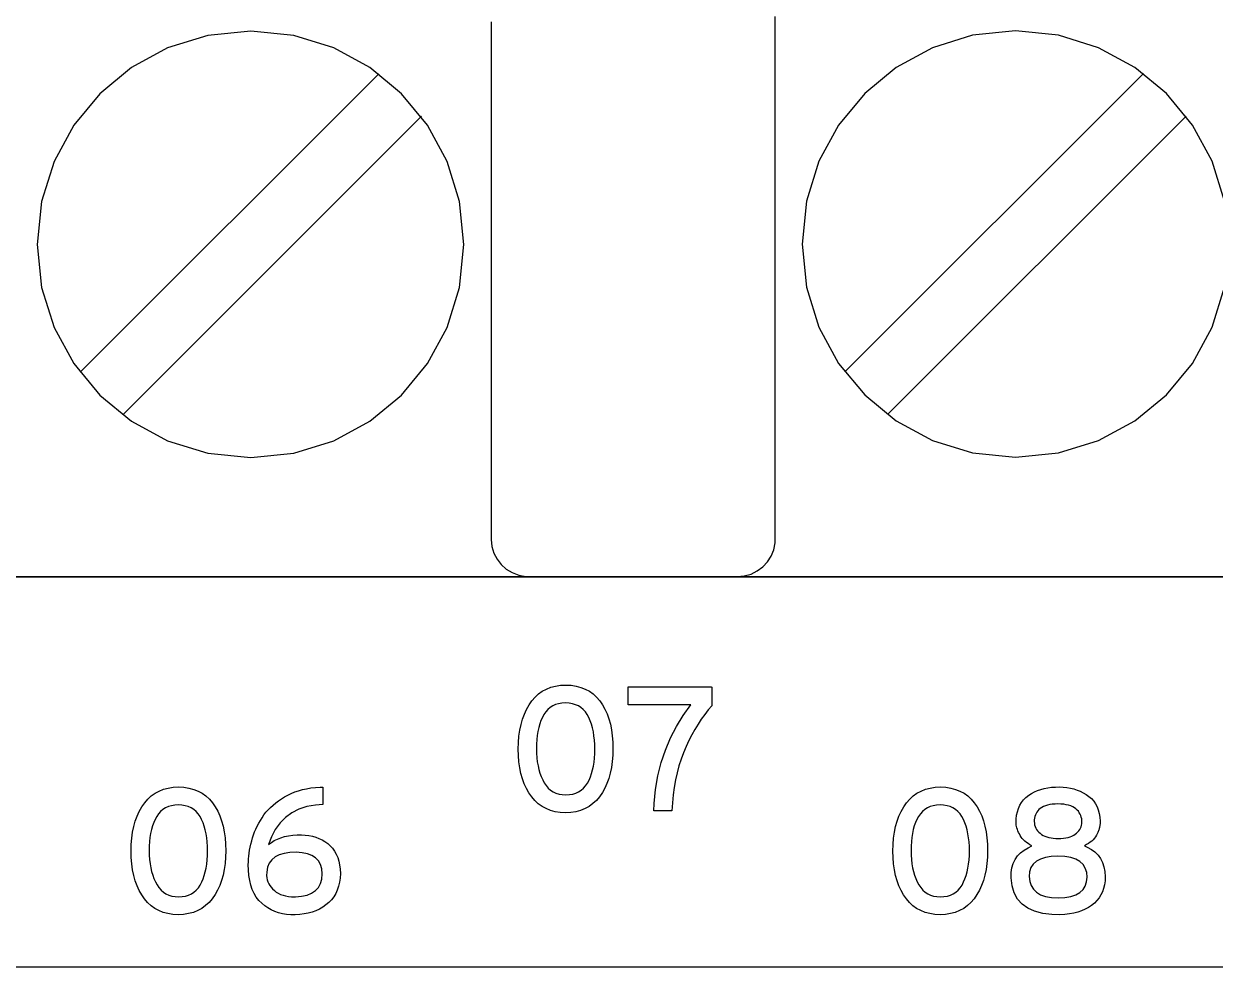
# Model space of a CAD drawing. Extents: x 1 to 47.7, y 0.2 to 35.
# Drawn here: x 28.193 to 29.128, y 8.915 to 9.655 of the extents above; entities that cross this region are included whole.
import ezdxf

# ---------------------------------------------------------------- set-up
doc = ezdxf.new("R2010")
doc.units = 0
doc.header["$MEASUREMENT"] = 0
for name, color, linetype in [('7_1__EMPTY_IO_BOARD_POSITI', 7, 'CONTINUOUS'), ('7_2___8__INDEPENDENT_INPUT', 7, 'CONTINUOUS'), ('7_3___8__OPTOISO_INDEPENDE', 7, 'CONTINUOUS'), ('7_4___24__OPTOISO_INDEPEND', 7, 'CONTINUOUS'), ('7_5___8__INDEPENDENT_INPUT', 7, 'CONTINUOUS'), ('7_6____8__INDEPENDENT_INPU', 7, 'CONTINUOUS'), ('7_7____8__OPTOISO_INDEPEND', 7, 'CONTINUOUS'), ('7_8____8__OPTOISO_INDEPEND', 7, 'CONTINUOUS'), ('8_0_____DWG', 7, 'CONTINUOUS')]:
    doc.layers.add(name, color=color, linetype=linetype)

msp = doc.modelspace()

# ---------------------------------------------------------------- linework, layer by layer
at = {"layer": '7_1__EMPTY_IO_BOARD_POSITI'}
msp.add_lwpolyline([(29.21744, 9.2212), (28.81054, 9.2212), (28.61067, 9.2212), (28.41482, 9.2212), (28.22423, 9.2212), (28.0401, 9.2212), (27.95084, 9.2212), (27.86367, 9.2212), (27.77872, 9.2212), (27.69615, 9.2212), (27.61612, 9.2212), (27.53878, 9.2212)], dxfattribs=at)
at = {"layer": '7_2___8__INDEPENDENT_INPUT'}
for points in [[(28.55968, 9.65668), (28.55968, 9.62695), (28.55968, 9.57518), (28.55968, 9.50938), (28.55968, 9.43756), (28.55968, 9.36775), (28.55968, 9.30796), (28.55968, 9.26621), (28.55968, 9.25051), (28.56022, 9.24495), (28.56177, 9.23974), (28.56425, 9.23499), (28.56753, 9.23078), (28.57153, 9.22722), (28.57614, 9.22441), (28.58126, 9.22243), (28.58679, 9.2214), (28.5913, 9.22127), (28.6031, 9.22127), (28.62366, 9.22127), (28.64978, 9.22127), (28.67828, 9.22127), (28.70599, 9.22127), (28.72973, 9.22127), (28.7463, 9.22127), (28.75253, 9.22127), (28.75823, 9.22179), (28.76357, 9.22331), (28.76845, 9.22571), (28.77276, 9.22891), (28.77641, 9.23281), (28.7793, 9.2373), (28.78133, 9.24229), (28.78239, 9.24769), (28.78252, 9.2546), (28.78252, 9.28433), (28.78252, 9.3361), (28.78252, 9.4019), (28.78252, 9.47372), (28.78252, 9.54353), (28.78252, 9.60332), (28.78252, 9.64507), (28.78252, 9.66077)], [(29.13493, 9.51577), (29.12518, 9.54718), (29.10976, 9.57563), (29.08933, 9.60042), (29.06457, 9.62088), (29.03616, 9.63634), (29.00477, 9.64611), (28.97107, 9.64952), (28.93732, 9.64611), (28.90588, 9.63634), (28.87744, 9.62088), (28.85267, 9.60042), (28.83223, 9.57563), (28.81679, 9.54718), (28.80704, 9.51577), (28.80364, 9.48206), (28.80704, 9.44838), (28.81679, 9.41701), (28.83223, 9.38863), (28.85267, 9.36391), (28.87744, 9.34351), (28.90588, 9.32811), (28.93732, 9.31838), (28.97107, 9.31499), (29.00477, 9.31838), (29.03616, 9.32811), (29.06457, 9.34351), (29.08933, 9.36391), (29.10976, 9.38863), (29.12518, 9.41701), (29.13493, 9.44838)], [(28.23721, 9.38165), (28.47148, 9.61592)], [(28.83722, 9.38183), (29.07149, 9.6161)], [(28.27063, 9.34823), (28.5049, 9.5825)], [(28.87065, 9.34841), (29.10491, 9.58268)], [(27.54553, 9.22109), (27.65666, 9.22109), (27.77314, 9.22109), (27.89452, 9.22109), (28.02036, 9.22109), (28.1502, 9.22109), (28.28361, 9.22109), (28.42013, 9.22109), (28.55933, 9.22109), (28.70075, 9.22109), (28.9885, 9.22109), (29.2798, 9.22109)]]:
    msp.add_lwpolyline(points, dxfattribs=at)
msp.add_lwpolyline([(28.20363, 9.48189), (28.20703, 9.4482), (28.21678, 9.41684), (28.23221, 9.38846), (28.25265, 9.36373), (28.27743, 9.34334), (28.30587, 9.32794), (28.3373, 9.31821), (28.37106, 9.31481), (28.40475, 9.31821), (28.43615, 9.32794), (28.46456, 9.34334), (28.48931, 9.36373), (28.50974, 9.38846), (28.52517, 9.41684), (28.53492, 9.4482), (28.53832, 9.48189), (28.53492, 9.51559), (28.52517, 9.54701), (28.50974, 9.57545), (28.48931, 9.60024), (28.46456, 9.6207), (28.43615, 9.63616), (28.40475, 9.64593), (28.37106, 9.64934), (28.3373, 9.64593), (28.30587, 9.63616), (28.27743, 9.6207), (28.25265, 9.60024), (28.23221, 9.57545), (28.21678, 9.54701), (28.20703, 9.51559)], close=True, dxfattribs=at)
at = {"layer": '7_3___8__OPTOISO_INDEPENDE'}
for points in [[(28.55968, 9.65668), (28.55968, 9.62695), (28.55968, 9.57518), (28.55968, 9.50938), (28.55968, 9.43756), (28.55968, 9.36775), (28.55968, 9.30796), (28.55968, 9.26621), (28.55968, 9.25051), (28.56022, 9.24495), (28.56177, 9.23974), (28.56425, 9.23499), (28.56753, 9.23078), (28.57153, 9.22722), (28.57614, 9.22441), (28.58126, 9.22243), (28.58679, 9.2214), (28.5913, 9.22127), (28.6031, 9.22127), (28.62366, 9.22127), (28.64978, 9.22127), (28.67828, 9.22127), (28.70599, 9.22127), (28.72973, 9.22127), (28.7463, 9.22127), (28.75253, 9.22127), (28.75823, 9.22179), (28.76357, 9.22331), (28.76845, 9.22571), (28.77276, 9.22891), (28.77641, 9.23281), (28.7793, 9.2373), (28.78133, 9.24229), (28.78239, 9.24769), (28.78252, 9.2546), (28.78252, 9.28433), (28.78252, 9.3361), (28.78252, 9.4019), (28.78252, 9.47372), (28.78252, 9.54353), (28.78252, 9.60332), (28.78252, 9.64507), (28.78252, 9.66077)], [(29.13493, 9.51577), (29.12518, 9.54718), (29.10976, 9.57563), (29.08933, 9.60042), (29.06457, 9.62088), (29.03616, 9.63634), (29.00477, 9.64611), (28.97107, 9.64952), (28.93732, 9.64611), (28.90588, 9.63634), (28.87744, 9.62088), (28.85267, 9.60042), (28.83223, 9.57563), (28.81679, 9.54718), (28.80704, 9.51577), (28.80364, 9.48206), (28.80704, 9.44838), (28.81679, 9.41701), (28.83223, 9.38863), (28.85267, 9.36391), (28.87744, 9.34351), (28.90588, 9.32811), (28.93732, 9.31838), (28.97107, 9.31499), (29.00477, 9.31838), (29.03616, 9.32811), (29.06457, 9.34351), (29.08933, 9.36391), (29.10976, 9.38863), (29.12518, 9.41701), (29.13493, 9.44838)], [(28.23721, 9.38165), (28.47148, 9.61592)], [(28.83722, 9.38183), (29.07149, 9.6161)], [(28.27063, 9.34823), (28.5049, 9.5825)], [(28.87065, 9.34841), (29.10491, 9.58268)], [(27.54553, 9.22109), (27.65666, 9.22109), (27.77314, 9.22109), (27.89452, 9.22109), (28.02036, 9.22109), (28.1502, 9.22109), (28.28361, 9.22109), (28.42013, 9.22109), (28.55933, 9.22109), (28.70075, 9.22109), (28.9885, 9.22109), (29.2798, 9.22109)]]:
    msp.add_lwpolyline(points, dxfattribs=at)
msp.add_lwpolyline([(28.20363, 9.48189), (28.20703, 9.4482), (28.21678, 9.41684), (28.23221, 9.38846), (28.25265, 9.36373), (28.27743, 9.34334), (28.30587, 9.32794), (28.3373, 9.31821), (28.37106, 9.31481), (28.40475, 9.31821), (28.43615, 9.32794), (28.46456, 9.34334), (28.48931, 9.36373), (28.50974, 9.38846), (28.52517, 9.41684), (28.53492, 9.4482), (28.53832, 9.48189), (28.53492, 9.51559), (28.52517, 9.54701), (28.50974, 9.57545), (28.48931, 9.60024), (28.46456, 9.6207), (28.43615, 9.63616), (28.40475, 9.64593), (28.37106, 9.64934), (28.3373, 9.64593), (28.30587, 9.63616), (28.27743, 9.6207), (28.25265, 9.60024), (28.23221, 9.57545), (28.21678, 9.54701), (28.20703, 9.51559)], close=True, dxfattribs=at)
at = {"layer": '7_4___24__OPTOISO_INDEPEND'}
for points in [[(28.55968, 9.65668), (28.55968, 9.62695), (28.55968, 9.57518), (28.55968, 9.50938), (28.55968, 9.43756), (28.55968, 9.36775), (28.55968, 9.30796), (28.55968, 9.26621), (28.55968, 9.25051), (28.56022, 9.24495), (28.56177, 9.23974), (28.56425, 9.23499), (28.56753, 9.23078), (28.57153, 9.22722), (28.57614, 9.22441), (28.58126, 9.22243), (28.58679, 9.2214), (28.5913, 9.22127), (28.6031, 9.22127), (28.62366, 9.22127), (28.64978, 9.22127), (28.67828, 9.22127), (28.70599, 9.22127), (28.72973, 9.22127), (28.7463, 9.22127), (28.75253, 9.22127), (28.75823, 9.22179), (28.76357, 9.22331), (28.76845, 9.22571), (28.77276, 9.22891), (28.77641, 9.23281), (28.7793, 9.2373), (28.78133, 9.24229), (28.78239, 9.24769), (28.78252, 9.2546), (28.78252, 9.28433), (28.78252, 9.3361), (28.78252, 9.4019), (28.78252, 9.47372), (28.78252, 9.54353), (28.78252, 9.60332), (28.78252, 9.64507), (28.78252, 9.66077)], [(29.13493, 9.51577), (29.12518, 9.54718), (29.10976, 9.57563), (29.08933, 9.60042), (29.06457, 9.62088), (29.03616, 9.63634), (29.00477, 9.64611), (28.97107, 9.64952), (28.93732, 9.64611), (28.90588, 9.63634), (28.87744, 9.62088), (28.85267, 9.60042), (28.83223, 9.57563), (28.81679, 9.54718), (28.80704, 9.51577), (28.80364, 9.48206), (28.80704, 9.44838), (28.81679, 9.41701), (28.83223, 9.38863), (28.85267, 9.36391), (28.87744, 9.34351), (28.90588, 9.32811), (28.93732, 9.31838), (28.97107, 9.31499), (29.00477, 9.31838), (29.03616, 9.32811), (29.06457, 9.34351), (29.08933, 9.36391), (29.10976, 9.38863), (29.12518, 9.41701), (29.13493, 9.44838)], [(28.23721, 9.38165), (28.47148, 9.61592)], [(28.83722, 9.38183), (29.07149, 9.6161)], [(28.27063, 9.34823), (28.5049, 9.5825)], [(28.87065, 9.34841), (29.10491, 9.58268)], [(27.54553, 9.22109), (27.65666, 9.22109), (27.77314, 9.22109), (27.89452, 9.22109), (28.02036, 9.22109), (28.1502, 9.22109), (28.28361, 9.22109), (28.42013, 9.22109), (28.55933, 9.22109), (28.70075, 9.22109), (28.9885, 9.22109), (29.2798, 9.22109)]]:
    msp.add_lwpolyline(points, dxfattribs=at)
msp.add_lwpolyline([(28.20363, 9.48189), (28.20703, 9.4482), (28.21678, 9.41684), (28.23221, 9.38846), (28.25265, 9.36373), (28.27743, 9.34334), (28.30587, 9.32794), (28.3373, 9.31821), (28.37106, 9.31481), (28.40475, 9.31821), (28.43615, 9.32794), (28.46456, 9.34334), (28.48931, 9.36373), (28.50974, 9.38846), (28.52517, 9.41684), (28.53492, 9.4482), (28.53832, 9.48189), (28.53492, 9.51559), (28.52517, 9.54701), (28.50974, 9.57545), (28.48931, 9.60024), (28.46456, 9.6207), (28.43615, 9.63616), (28.40475, 9.64593), (28.37106, 9.64934), (28.3373, 9.64593), (28.30587, 9.63616), (28.27743, 9.6207), (28.25265, 9.60024), (28.23221, 9.57545), (28.21678, 9.54701), (28.20703, 9.51559)], close=True, dxfattribs=at)
at = {"layer": '7_5___8__INDEPENDENT_INPUT'}
for points in [[(28.55968, 9.65668), (28.55968, 9.62695), (28.55968, 9.57518), (28.55968, 9.50938), (28.55968, 9.43756), (28.55968, 9.36775), (28.55968, 9.30796), (28.55968, 9.26621), (28.55968, 9.25051), (28.56022, 9.24495), (28.56177, 9.23974), (28.56425, 9.23499), (28.56753, 9.23078), (28.57153, 9.22722), (28.57614, 9.22441), (28.58126, 9.22243), (28.58679, 9.2214), (28.5913, 9.22127), (28.6031, 9.22127), (28.62366, 9.22127), (28.64978, 9.22127), (28.67828, 9.22127), (28.70599, 9.22127), (28.72973, 9.22127), (28.7463, 9.22127), (28.75253, 9.22127), (28.75823, 9.22179), (28.76357, 9.22331), (28.76845, 9.22571), (28.77276, 9.22891), (28.77641, 9.23281), (28.7793, 9.2373), (28.78133, 9.24229), (28.78239, 9.24769), (28.78252, 9.2546), (28.78252, 9.28433), (28.78252, 9.3361), (28.78252, 9.4019), (28.78252, 9.47372), (28.78252, 9.54353), (28.78252, 9.60332), (28.78252, 9.64507), (28.78252, 9.66077)], [(29.13493, 9.51577), (29.12518, 9.54718), (29.10976, 9.57563), (29.08933, 9.60042), (29.06457, 9.62088), (29.03616, 9.63634), (29.00477, 9.64611), (28.97107, 9.64952), (28.93732, 9.64611), (28.90588, 9.63634), (28.87744, 9.62088), (28.85267, 9.60042), (28.83223, 9.57563), (28.81679, 9.54718), (28.80704, 9.51577), (28.80364, 9.48206), (28.80704, 9.44838), (28.81679, 9.41701), (28.83223, 9.38863), (28.85267, 9.36391), (28.87744, 9.34351), (28.90588, 9.32811), (28.93732, 9.31838), (28.97107, 9.31499), (29.00477, 9.31838), (29.03616, 9.32811), (29.06457, 9.34351), (29.08933, 9.36391), (29.10976, 9.38863), (29.12518, 9.41701), (29.13493, 9.44838)], [(28.23721, 9.38165), (28.47148, 9.61592)], [(28.83722, 9.38183), (29.07149, 9.6161)], [(28.27063, 9.34823), (28.5049, 9.5825)], [(28.87065, 9.34841), (29.10491, 9.58268)], [(27.54553, 9.22109), (27.65666, 9.22109), (27.77314, 9.22109), (27.89452, 9.22109), (28.02036, 9.22109), (28.1502, 9.22109), (28.28361, 9.22109), (28.42013, 9.22109), (28.55933, 9.22109), (28.70075, 9.22109), (28.9885, 9.22109), (29.2798, 9.22109)]]:
    msp.add_lwpolyline(points, dxfattribs=at)
msp.add_lwpolyline([(28.20363, 9.48189), (28.20703, 9.4482), (28.21678, 9.41684), (28.23221, 9.38846), (28.25265, 9.36373), (28.27743, 9.34334), (28.30587, 9.32794), (28.3373, 9.31821), (28.37106, 9.31481), (28.40475, 9.31821), (28.43615, 9.32794), (28.46456, 9.34334), (28.48931, 9.36373), (28.50974, 9.38846), (28.52517, 9.41684), (28.53492, 9.4482), (28.53832, 9.48189), (28.53492, 9.51559), (28.52517, 9.54701), (28.50974, 9.57545), (28.48931, 9.60024), (28.46456, 9.6207), (28.43615, 9.63616), (28.40475, 9.64593), (28.37106, 9.64934), (28.3373, 9.64593), (28.30587, 9.63616), (28.27743, 9.6207), (28.25265, 9.60024), (28.23221, 9.57545), (28.21678, 9.54701), (28.20703, 9.51559)], close=True, dxfattribs=at)
at = {"layer": '7_6____8__INDEPENDENT_INPU'}
for points in [[(28.55968, 9.65668), (28.55968, 9.62695), (28.55968, 9.57518), (28.55968, 9.50938), (28.55968, 9.43756), (28.55968, 9.36775), (28.55968, 9.30796), (28.55968, 9.26621), (28.55968, 9.25051), (28.56022, 9.24495), (28.56177, 9.23974), (28.56425, 9.23499), (28.56753, 9.23078), (28.57153, 9.22722), (28.57614, 9.22441), (28.58126, 9.22243), (28.58679, 9.2214), (28.5913, 9.22127), (28.6031, 9.22127), (28.62366, 9.22127), (28.64978, 9.22127), (28.67828, 9.22127), (28.70599, 9.22127), (28.72973, 9.22127), (28.7463, 9.22127), (28.75253, 9.22127), (28.75823, 9.22179), (28.76357, 9.22331), (28.76845, 9.22571), (28.77276, 9.22891), (28.77641, 9.23281), (28.7793, 9.2373), (28.78133, 9.24229), (28.78239, 9.24769), (28.78252, 9.2546), (28.78252, 9.28433), (28.78252, 9.3361), (28.78252, 9.4019), (28.78252, 9.47372), (28.78252, 9.54353), (28.78252, 9.60332), (28.78252, 9.64507), (28.78252, 9.66077)], [(29.13493, 9.51577), (29.12518, 9.54718), (29.10976, 9.57563), (29.08933, 9.60042), (29.06457, 9.62088), (29.03616, 9.63634), (29.00477, 9.64611), (28.97107, 9.64952), (28.93732, 9.64611), (28.90588, 9.63634), (28.87744, 9.62088), (28.85267, 9.60042), (28.83223, 9.57563), (28.81679, 9.54718), (28.80704, 9.51577), (28.80364, 9.48206), (28.80704, 9.44838), (28.81679, 9.41701), (28.83223, 9.38863), (28.85267, 9.36391), (28.87744, 9.34351), (28.90588, 9.32811), (28.93732, 9.31838), (28.97107, 9.31499), (29.00477, 9.31838), (29.03616, 9.32811), (29.06457, 9.34351), (29.08933, 9.36391), (29.10976, 9.38863), (29.12518, 9.41701), (29.13493, 9.44838)], [(28.23721, 9.38165), (28.47148, 9.61592)], [(28.83722, 9.38183), (29.07149, 9.6161)], [(28.27063, 9.34823), (28.5049, 9.5825)], [(28.87065, 9.34841), (29.10491, 9.58268)], [(27.54553, 9.22109), (27.65666, 9.22109), (27.77314, 9.22109), (27.89452, 9.22109), (28.02036, 9.22109), (28.1502, 9.22109), (28.28361, 9.22109), (28.42013, 9.22109), (28.55933, 9.22109), (28.70075, 9.22109), (28.9885, 9.22109), (29.2798, 9.22109)]]:
    msp.add_lwpolyline(points, dxfattribs=at)
msp.add_lwpolyline([(28.20363, 9.48189), (28.20703, 9.4482), (28.21678, 9.41684), (28.23221, 9.38846), (28.25265, 9.36373), (28.27743, 9.34334), (28.30587, 9.32794), (28.3373, 9.31821), (28.37106, 9.31481), (28.40475, 9.31821), (28.43615, 9.32794), (28.46456, 9.34334), (28.48931, 9.36373), (28.50974, 9.38846), (28.52517, 9.41684), (28.53492, 9.4482), (28.53832, 9.48189), (28.53492, 9.51559), (28.52517, 9.54701), (28.50974, 9.57545), (28.48931, 9.60024), (28.46456, 9.6207), (28.43615, 9.63616), (28.40475, 9.64593), (28.37106, 9.64934), (28.3373, 9.64593), (28.30587, 9.63616), (28.27743, 9.6207), (28.25265, 9.60024), (28.23221, 9.57545), (28.21678, 9.54701), (28.20703, 9.51559)], close=True, dxfattribs=at)
at = {"layer": '7_7____8__OPTOISO_INDEPEND'}
for points in [[(28.55968, 9.65668), (28.55968, 9.62695), (28.55968, 9.57518), (28.55968, 9.50938), (28.55968, 9.43756), (28.55968, 9.36775), (28.55968, 9.30796), (28.55968, 9.26621), (28.55968, 9.25051), (28.56022, 9.24495), (28.56177, 9.23974), (28.56425, 9.23499), (28.56753, 9.23078), (28.57153, 9.22722), (28.57614, 9.22441), (28.58126, 9.22243), (28.58679, 9.2214), (28.5913, 9.22127), (28.6031, 9.22127), (28.62366, 9.22127), (28.64978, 9.22127), (28.67828, 9.22127), (28.70599, 9.22127), (28.72973, 9.22127), (28.7463, 9.22127), (28.75253, 9.22127), (28.75823, 9.22179), (28.76357, 9.22331), (28.76845, 9.22571), (28.77276, 9.22891), (28.77641, 9.23281), (28.7793, 9.2373), (28.78133, 9.24229), (28.78239, 9.24769), (28.78252, 9.2546), (28.78252, 9.28433), (28.78252, 9.3361), (28.78252, 9.4019), (28.78252, 9.47372), (28.78252, 9.54353), (28.78252, 9.60332), (28.78252, 9.64507), (28.78252, 9.66077)], [(29.13493, 9.51577), (29.12518, 9.54718), (29.10976, 9.57563), (29.08933, 9.60042), (29.06457, 9.62088), (29.03616, 9.63634), (29.00477, 9.64611), (28.97107, 9.64952), (28.93732, 9.64611), (28.90588, 9.63634), (28.87744, 9.62088), (28.85267, 9.60042), (28.83223, 9.57563), (28.81679, 9.54718), (28.80704, 9.51577), (28.80364, 9.48206), (28.80704, 9.44838), (28.81679, 9.41701), (28.83223, 9.38863), (28.85267, 9.36391), (28.87744, 9.34351), (28.90588, 9.32811), (28.93732, 9.31838), (28.97107, 9.31499), (29.00477, 9.31838), (29.03616, 9.32811), (29.06457, 9.34351), (29.08933, 9.36391), (29.10976, 9.38863), (29.12518, 9.41701), (29.13493, 9.44838)], [(28.23721, 9.38165), (28.47148, 9.61592)], [(28.83722, 9.38183), (29.07149, 9.6161)], [(28.27063, 9.34823), (28.5049, 9.5825)], [(28.87065, 9.34841), (29.10491, 9.58268)], [(27.54553, 9.22109), (27.65666, 9.22109), (27.77314, 9.22109), (27.89452, 9.22109), (28.02036, 9.22109), (28.1502, 9.22109), (28.28361, 9.22109), (28.42013, 9.22109), (28.55933, 9.22109), (28.70075, 9.22109), (28.9885, 9.22109), (29.2798, 9.22109)]]:
    msp.add_lwpolyline(points, dxfattribs=at)
msp.add_lwpolyline([(28.20363, 9.48189), (28.20703, 9.4482), (28.21678, 9.41684), (28.23221, 9.38846), (28.25265, 9.36373), (28.27743, 9.34334), (28.30587, 9.32794), (28.3373, 9.31821), (28.37106, 9.31481), (28.40475, 9.31821), (28.43615, 9.32794), (28.46456, 9.34334), (28.48931, 9.36373), (28.50974, 9.38846), (28.52517, 9.41684), (28.53492, 9.4482), (28.53832, 9.48189), (28.53492, 9.51559), (28.52517, 9.54701), (28.50974, 9.57545), (28.48931, 9.60024), (28.46456, 9.6207), (28.43615, 9.63616), (28.40475, 9.64593), (28.37106, 9.64934), (28.3373, 9.64593), (28.30587, 9.63616), (28.27743, 9.6207), (28.25265, 9.60024), (28.23221, 9.57545), (28.21678, 9.54701), (28.20703, 9.51559)], close=True, dxfattribs=at)
at = {"layer": '7_8____8__OPTOISO_INDEPEND'}
for points in [[(28.55968, 9.65668), (28.55968, 9.62695), (28.55968, 9.57518), (28.55968, 9.50938), (28.55968, 9.43756), (28.55968, 9.36775), (28.55968, 9.30796), (28.55968, 9.26621), (28.55968, 9.25051), (28.56022, 9.24495), (28.56177, 9.23974), (28.56425, 9.23499), (28.56753, 9.23078), (28.57153, 9.22722), (28.57614, 9.22441), (28.58126, 9.22243), (28.58679, 9.2214), (28.5913, 9.22127), (28.6031, 9.22127), (28.62366, 9.22127), (28.64978, 9.22127), (28.67828, 9.22127), (28.70599, 9.22127), (28.72973, 9.22127), (28.7463, 9.22127), (28.75253, 9.22127), (28.75823, 9.22179), (28.76357, 9.22331), (28.76845, 9.22571), (28.77276, 9.22891), (28.77641, 9.23281), (28.7793, 9.2373), (28.78133, 9.24229), (28.78239, 9.24769), (28.78252, 9.2546), (28.78252, 9.28433), (28.78252, 9.3361), (28.78252, 9.4019), (28.78252, 9.47372), (28.78252, 9.54353), (28.78252, 9.60332), (28.78252, 9.64507), (28.78252, 9.66077)], [(29.13493, 9.51577), (29.12518, 9.54718), (29.10976, 9.57563), (29.08933, 9.60042), (29.06457, 9.62088), (29.03616, 9.63634), (29.00477, 9.64611), (28.97107, 9.64952), (28.93732, 9.64611), (28.90588, 9.63634), (28.87744, 9.62088), (28.85267, 9.60042), (28.83223, 9.57563), (28.81679, 9.54718), (28.80704, 9.51577), (28.80364, 9.48206), (28.80704, 9.44838), (28.81679, 9.41701), (28.83223, 9.38863), (28.85267, 9.36391), (28.87744, 9.34351), (28.90588, 9.32811), (28.93732, 9.31838), (28.97107, 9.31499), (29.00477, 9.31838), (29.03616, 9.32811), (29.06457, 9.34351), (29.08933, 9.36391), (29.10976, 9.38863), (29.12518, 9.41701), (29.13493, 9.44838)], [(28.23721, 9.38165), (28.47148, 9.61592)], [(28.83722, 9.38183), (29.07149, 9.6161)], [(28.27063, 9.34823), (28.5049, 9.5825)], [(28.87065, 9.34841), (29.10491, 9.58268)], [(27.54553, 9.22109), (27.65666, 9.22109), (27.77314, 9.22109), (27.89452, 9.22109), (28.02036, 9.22109), (28.1502, 9.22109), (28.28361, 9.22109), (28.42013, 9.22109), (28.55933, 9.22109), (28.70075, 9.22109), (28.9885, 9.22109), (29.2798, 9.22109)]]:
    msp.add_lwpolyline(points, dxfattribs=at)
msp.add_lwpolyline([(28.20363, 9.48189), (28.20703, 9.4482), (28.21678, 9.41684), (28.23221, 9.38846), (28.25265, 9.36373), (28.27743, 9.34334), (28.30587, 9.32794), (28.3373, 9.31821), (28.37106, 9.31481), (28.40475, 9.31821), (28.43615, 9.32794), (28.46456, 9.34334), (28.48931, 9.36373), (28.50974, 9.38846), (28.52517, 9.41684), (28.53492, 9.4482), (28.53832, 9.48189), (28.53492, 9.51559), (28.52517, 9.54701), (28.50974, 9.57545), (28.48931, 9.60024), (28.46456, 9.6207), (28.43615, 9.63616), (28.40475, 9.64593), (28.37106, 9.64934), (28.3373, 9.64593), (28.30587, 9.63616), (28.27743, 9.6207), (28.25265, 9.60024), (28.23221, 9.57545), (28.21678, 9.54701), (28.20703, 9.51559)], close=True, dxfattribs=at)
at = {"layer": '8_0_____DWG'}
for points in [[(28.65521, 9.08623), (28.65508, 9.08108), (28.65469, 9.07617), (28.65403, 9.0715), (28.65312, 9.06707), (28.65195, 9.06288), (28.65052, 9.05892), (28.64883, 9.05521), (28.64688, 9.05173), (28.64466, 9.0485), (28.64219, 9.04562), (28.63947, 9.04311), (28.6365, 9.04098), (28.63329, 9.03922), (28.62982, 9.03783), (28.62611, 9.03681), (28.62215, 9.03617), (28.61795, 9.03591), (28.61379, 9.03617), (28.60987, 9.03681), (28.6062, 9.03781), (28.60277, 9.03919), (28.59959, 9.04093), (28.59665, 9.04304), (28.59395, 9.04553), (28.5915, 9.04838), (28.58929, 9.05157), (28.58733, 9.05499), (28.58564, 9.05867), (28.58421, 9.06259), (28.58304, 9.06677), (28.58213, 9.07119), (28.58148, 9.07586), (28.58109, 9.08079), (28.58096, 9.08596), (28.58109, 9.09112), (28.58149, 9.09604), (28.58215, 9.10072), (28.58307, 9.10516), (28.58425, 9.10936), (28.5857, 9.11332), (28.58742, 9.11704), (28.58939, 9.12052), (28.59163, 9.12376), (28.59412, 9.12665), (28.59684, 9.12916), (28.5998, 9.13129), (28.60301, 9.13304), (28.60645, 9.1344), (28.61013, 9.13539), (28.61405, 9.13599), (28.61822, 9.13621), (28.62242, 9.13596), (28.62637, 9.13534), (28.63007, 9.13435), (28.63352, 9.133), (28.63672, 9.13127), (28.63967, 9.12917), (28.64236, 9.1267), (28.64481, 9.12387), (28.647, 9.12068), (28.64892, 9.11724), (28.65059, 9.11356), (28.652, 9.10962), (28.65315, 9.10544), (28.65405, 9.10101), (28.65469, 9.09633), (28.65508, 9.0914)], [(28.73282, 9.11994), (28.72995, 9.11662), (28.72718, 9.11311), (28.72451, 9.1094), (28.72193, 9.1055), (28.71945, 9.1014), (28.71708, 9.09712), (28.7148, 9.09264), (28.71261, 9.08796), (28.71053, 9.08307), (28.70863, 9.07798), (28.70695, 9.07272), (28.70549, 9.06728), (28.70425, 9.06167), (28.70323, 9.05588), (28.70242, 9.04992), (28.70183, 9.04378), (28.70146, 9.03747), (28.70091, 9.03747), (28.69946, 9.03747), (28.69739, 9.03747), (28.69497, 9.03747), (28.69248, 9.03747), (28.6902, 9.03747), (28.6884, 9.03747), (28.68737, 9.03747), (28.68753, 9.04319), (28.68865, 9.05431), (28.69049, 9.06502), (28.69303, 9.07531), (28.69629, 9.08519), (28.70025, 9.09465), (28.70492, 9.1037), (28.7103, 9.11233), (28.71639, 9.12055), (28.7145, 9.12055), (28.70948, 9.12055), (28.70229, 9.12055), (28.69389, 9.12055), (28.68526, 9.12055), (28.67734, 9.12055), (28.67111, 9.12055), (28.66754, 9.12055), (28.66705, 9.12069), (28.66705, 9.12171), (28.66705, 9.12349), (28.66705, 9.12575), (28.66705, 9.12822), (28.66705, 9.13062), (28.66705, 9.13268), (28.66705, 9.13411), (28.66705, 9.13465), (28.66956, 9.13465), (28.67626, 9.13465), (28.68584, 9.13465), (28.69703, 9.13465), (28.70855, 9.13465), (28.71909, 9.13465), (28.72739, 9.13465), (28.73216, 9.13465), (28.73282, 9.1345), (28.73282, 9.13344), (28.73282, 9.13158), (28.73282, 9.12922), (28.73282, 9.12665), (28.73282, 9.12414), (28.73282, 9.122), (28.73282, 9.1205)], [(28.64098, 9.08596), (28.6409, 9.08958), (28.64069, 9.09304), (28.64032, 9.09635), (28.63981, 9.09951), (28.63916, 9.10252), (28.63836, 9.10538), (28.63741, 9.10808), (28.63632, 9.11063), (28.63506, 9.11301), (28.63359, 9.11511), (28.63194, 9.11694), (28.63009, 9.11849), (28.62805, 9.11977), (28.62581, 9.12077), (28.62338, 9.12149), (28.62076, 9.12194), (28.61795, 9.12211), (28.61518, 9.12194), (28.6126, 9.1215), (28.61021, 9.12079), (28.60801, 9.1198), (28.606, 9.11854), (28.60418, 9.11701), (28.60254, 9.1152), (28.6011, 9.11313), (28.59984, 9.1108), (28.59872, 9.1083), (28.59775, 9.10564), (28.59694, 9.10281), (28.59629, 9.09982), (28.59578, 9.09667), (28.59543, 9.09335), (28.59523, 9.08987), (28.59519, 9.08623), (28.59526, 9.08263), (28.59549, 9.07918), (28.59588, 9.0759), (28.59641, 9.07277), (28.5971, 9.06979), (28.59794, 9.06697), (28.59893, 9.06431), (28.60008, 9.0618), (28.60137, 9.05941), (28.60283, 9.05724), (28.60447, 9.05534), (28.6063, 9.05374), (28.60831, 9.05242), (28.61051, 9.05139), (28.61289, 9.05064), (28.61546, 9.05018), (28.61822, 9.05001), (28.62103, 9.05018), (28.62365, 9.05064), (28.62606, 9.05137), (28.62828, 9.05239), (28.63031, 9.05369), (28.63214, 9.05528), (28.63377, 9.05714), (28.63521, 9.05929), (28.63644, 9.06165), (28.6375, 9.06413), (28.63842, 9.06677), (28.6392, 9.06957), (28.63984, 9.07253), (28.64034, 9.07564), (28.64069, 9.07892), (28.64091, 9.08236)], [(28.35144, 9.0062), (28.35131, 9.00105), (28.35092, 8.99614), (28.35027, 8.99148), (28.34936, 8.98704), (28.34819, 8.98285), (28.34676, 8.9789), (28.34507, 8.97518), (28.34311, 8.9717), (28.3409, 8.96847), (28.33842, 8.96559), (28.3357, 8.96308), (28.33273, 8.96095), (28.32952, 8.95919), (28.32605, 8.9578), (28.32234, 8.95679), (28.31839, 8.95615), (28.31418, 8.95588), (28.31002, 8.95614), (28.3061, 8.95678), (28.30243, 8.95779), (28.299, 8.95916), (28.29581, 8.9609), (28.29287, 8.96302), (28.29017, 8.9655), (28.28772, 8.96835), (28.28551, 8.97153), (28.28356, 8.97496), (28.28186, 8.97863), (28.28043, 8.98256), (28.27926, 8.98673), (28.27835, 8.99116), (28.2777, 8.99583), (28.27731, 9.00075), (28.27718, 9.00593), (28.27731, 9.01109), (28.27771, 9.01601), (28.27837, 9.02069), (28.2793, 9.02513), (28.28048, 9.02933), (28.28194, 9.03329), (28.28365, 9.03701), (28.28563, 9.04049), (28.28787, 9.04373), (28.29035, 9.04662), (28.29307, 9.04913), (28.29603, 9.05126), (28.29923, 9.053), (28.30268, 9.05437), (28.30636, 9.05535), (28.31028, 9.05596), (28.31444, 9.05618), (28.31864, 9.05593), (28.32259, 9.05531), (28.3263, 9.05432), (28.32975, 9.05296), (28.33295, 9.05124), (28.33589, 9.04914), (28.33859, 9.04667), (28.34104, 9.04383), (28.34322, 9.04065), (28.34515, 9.03721), (28.34682, 9.03352), (28.34823, 9.02959), (28.34939, 9.02541), (28.35028, 9.02098), (28.35093, 9.0163), (28.35131, 9.01137)], [(28.44137, 8.98826), (28.44117, 8.98471), (28.44071, 8.98137), (28.43999, 8.97823), (28.43899, 8.97529), (28.43774, 8.97255), (28.43621, 8.97002), (28.43442, 8.96769), (28.43237, 8.96556), (28.43005, 8.96363), (28.42757, 8.96189), (28.42493, 8.96037), (28.42215, 8.95908), (28.4192, 8.958), (28.41611, 8.95714), (28.41286, 8.95651), (28.40946, 8.95609), (28.40591, 8.95589), (28.40239, 8.95592), (28.39908, 8.9562), (28.3959, 8.95671), (28.39286, 8.95748), (28.38994, 8.95848), (28.38717, 8.95973), (28.38452, 8.96122), (28.38202, 8.96296), (28.37964, 8.96494), (28.37741, 8.96717), (28.37545, 8.9697), (28.37375, 8.97253), (28.37231, 8.97566), (28.37115, 8.97909), (28.37025, 8.98281), (28.36961, 8.98683), (28.36924, 8.99115), (28.36914, 8.99518), (28.3692, 8.99743), (28.36934, 8.9997), (28.36955, 9.002), (28.36984, 9.00432), (28.37022, 9.00666), (28.37067, 9.00903), (28.3712, 9.01141), (28.3718, 9.01383), (28.37249, 9.01623), (28.37327, 9.01858), (28.37414, 9.02091), (28.37511, 9.0232), (28.37618, 9.02547), (28.37734, 9.0277), (28.3786, 9.0299), (28.37995, 9.03208), (28.3814, 9.03422), (28.38302, 9.0363), (28.38476, 9.03829), (28.38661, 9.0402), (28.38857, 9.04202), (28.39064, 9.04376), (28.39282, 9.04542), (28.39512, 9.04699), (28.39752, 9.04848), (28.40004, 9.04988), (28.40271, 9.05116), (28.40553, 9.05229), (28.40849, 9.05329), (28.41159, 9.05414), (28.41485, 9.05484), (28.41824, 9.0554), (28.42178, 9.05582), (28.42547, 9.05609), (28.42752, 9.05607), (28.42752, 9.05515), (28.42752, 9.05351), (28.42752, 9.05139), (28.42752, 9.04906), (28.42752, 9.04676), (28.42752, 9.04473), (28.42752, 9.04323), (28.42752, 9.04252), (28.42187, 9.04204), (28.41507, 9.04078), (28.40889, 9.03874), (28.40333, 9.03593), (28.39838, 9.03234), (28.39406, 9.02798), (28.39035, 9.02285), (28.38726, 9.01694), (28.38511, 9.01094), (28.38724, 9.01262), (28.38955, 9.01409), (28.39206, 9.01535), (28.39476, 9.0164), (28.39766, 9.01725), (28.40075, 9.0179), (28.40403, 9.01833), (28.4075, 9.01856), (28.41091, 9.01859), (28.41388, 9.01842), (28.41673, 9.01805), (28.41947, 9.01749), (28.4221, 9.01674), (28.42461, 9.0158), (28.427, 9.01466), (28.42928, 9.01333), (28.43145, 9.0118), (28.43347, 9.01004), (28.43527, 9.00806), (28.43683, 9.00587), (28.43817, 9.00346), (28.43927, 9.00085), (28.44014, 8.99802), (28.44078, 8.99498), (28.44119, 8.99172)], [(28.94907, 9.0062), (28.94894, 9.00105), (28.94855, 8.99614), (28.9479, 8.99148), (28.94699, 8.98704), (28.94582, 8.98285), (28.94439, 8.9789), (28.94269, 8.97518), (28.94074, 8.9717), (28.93853, 8.96847), (28.93605, 8.96559), (28.93333, 8.96308), (28.93036, 8.96095), (28.92715, 8.95919), (28.92368, 8.9578), (28.91997, 8.95679), (28.91602, 8.95615), (28.91181, 8.95588), (28.90765, 8.95614), (28.90373, 8.95678), (28.90006, 8.95779), (28.89663, 8.95916), (28.89344, 8.9609), (28.8905, 8.96302), (28.8878, 8.9655), (28.88535, 8.96835), (28.88314, 8.97153), (28.88118, 8.97496), (28.87949, 8.97863), (28.87806, 8.98256), (28.87689, 8.98673), (28.87598, 8.99116), (28.87533, 8.99583), (28.87494, 9.00075), (28.87481, 9.00593), (28.87494, 9.01109), (28.87534, 9.01601), (28.876, 9.02069), (28.87692, 9.02513), (28.87811, 9.02933), (28.87957, 9.03329), (28.88128, 9.03701), (28.88326, 9.04049), (28.8855, 9.04373), (28.88798, 9.04662), (28.8907, 9.04913), (28.89366, 9.05126), (28.89686, 9.053), (28.90031, 9.05437), (28.90399, 9.05535), (28.90791, 9.05596), (28.91207, 9.05618), (28.91627, 9.05593), (28.92022, 9.05531), (28.92392, 9.05432), (28.92738, 9.05296), (28.93058, 9.05124), (28.93352, 9.04914), (28.93622, 9.04667), (28.93866, 9.04383), (28.94085, 9.04065), (28.94278, 9.03721), (28.94445, 9.03352), (28.94586, 9.02959), (28.94702, 9.02541), (28.94791, 9.02098), (28.94856, 9.0163), (28.94894, 9.01137)], [(29.04138, 8.98576), (29.04122, 8.98253), (29.0408, 8.97949), (29.04013, 8.97664), (29.0392, 8.97396), (29.03801, 8.97147), (29.03656, 8.96916), (29.03486, 8.96703), (29.03289, 8.96508), (29.03068, 8.9633), (29.02826, 8.96169), (29.02565, 8.96027), (29.02284, 8.95905), (29.01983, 8.95803), (29.01663, 8.9572), (29.01323, 8.95658), (29.00963, 8.95615), (29.00584, 8.95592), (28.99958, 8.95605), (28.99231, 8.95695), (28.98597, 8.95863), (28.98056, 8.96107), (28.97608, 8.96428), (28.97253, 8.96826), (28.96992, 8.97301), (28.96823, 8.97853), (28.96748, 8.98482), (28.96761, 8.98917), (28.96821, 8.99284), (28.96924, 8.99621), (28.97072, 8.99928), (28.97263, 9.00205), (28.97498, 9.00452), (28.97777, 9.00669), (28.981, 9.00856), (28.98388, 9.01004), (28.98232, 9.01087), (28.98087, 9.01175), (28.97954, 9.01268), (28.97832, 9.01366), (28.97723, 9.0147), (28.97625, 9.01578), (28.97539, 9.01692), (28.97464, 9.01811), (28.97399, 9.01933), (28.97339, 9.02053), (28.97287, 9.02171), (28.97243, 9.02287), (28.97207, 9.02401), (28.97179, 9.02514), (28.9716, 9.02625), (28.97148, 9.02734), (28.97144, 9.02841), (28.97154, 9.03098), (28.97188, 9.03398), (28.97247, 9.0368), (28.97331, 9.03942), (28.9744, 9.04185), (28.97575, 9.04409), (28.97735, 9.04614), (28.97919, 9.048), (28.9813, 9.04967), (28.98348, 9.05108), (28.98579, 9.05231), (28.98823, 9.05338), (28.99079, 9.05427), (28.99348, 9.055), (28.99629, 9.05555), (28.99922, 9.05593), (29.00228, 9.05614), (29.0054, 9.05617), (29.00836, 9.05604), (29.01122, 9.05573), (29.01399, 9.05525), (29.01666, 9.0546), (29.01924, 9.05378), (29.02173, 9.05279), (29.02413, 9.05163), (29.02643, 9.05029), (29.02862, 9.04878), (29.03058, 9.04707), (29.03229, 9.04515), (29.03376, 9.04304), (29.03498, 9.04072), (29.03594, 9.0382), (29.03666, 9.03548), (29.03713, 9.03256), (29.03736, 9.02943), (29.03736, 9.02855), (29.03734, 9.02806), (29.03731, 9.02755), (29.03726, 9.02703), (29.0372, 9.0265), (29.03713, 9.02596), (29.03704, 9.02541), (29.03694, 9.02485), (29.03682, 9.02427), (29.03667, 9.02366), (29.0365, 9.02305), (29.0363, 9.02243), (29.03608, 9.02181), (29.03584, 9.02119), (29.03558, 9.02056), (29.0353, 9.01993), (29.03499, 9.01929), (29.0345, 9.01837), (29.03372, 9.01712), (29.03283, 9.01594), (29.03183, 9.01481), (29.03072, 9.01375), (29.0295, 9.01275), (29.02816, 9.01181), (29.02672, 9.01094), (29.02516, 9.01013), (29.02726, 9.00891), (29.03049, 9.00721), (29.03331, 9.00518), (29.0357, 9.0028), (29.03767, 9.00007), (29.03923, 8.99701), (29.04037, 8.9936), (29.04108, 8.98985)], [(28.3372, 9.00593), (28.33713, 9.00954), (28.33691, 9.01301), (28.33654, 9.01632), (28.33604, 9.01948), (28.33538, 9.02249), (28.33458, 9.02535), (28.33363, 9.02805), (28.33254, 9.0306), (28.33128, 9.03298), (28.32982, 9.03508), (28.32816, 9.03691), (28.32632, 9.03846), (28.32428, 9.03974), (28.32204, 9.04074), (28.31962, 9.04146), (28.317, 9.04191), (28.31418, 9.04208), (28.31141, 9.04191), (28.30883, 9.04147), (28.30644, 9.04076), (28.30424, 9.03977), (28.30223, 9.03851), (28.30041, 9.03698), (28.29877, 9.03517), (28.29733, 9.0331), (28.29607, 9.03077), (28.29495, 9.02827), (28.29398, 9.02561), (28.29317, 9.02278), (28.29252, 9.01979), (28.29201, 9.01664), (28.29166, 9.01332), (28.29147, 9.00984), (28.29142, 9.0062), (28.2915, 9.0026), (28.29173, 8.99915), (28.29211, 8.99587), (28.29264, 8.99273), (28.29333, 8.98976), (28.29417, 8.98694), (28.29516, 8.98428), (28.29631, 8.98177), (28.2976, 8.97938), (28.29905, 8.97721), (28.3007, 8.97532), (28.30252, 8.97371), (28.30453, 8.97239), (28.30673, 8.97136), (28.30911, 8.97062), (28.31168, 8.97016), (28.31444, 8.96998), (28.31725, 8.97015), (28.31987, 8.97061), (28.32228, 8.97134), (28.32451, 8.97236), (28.32653, 8.97366), (28.32836, 8.97525), (28.32999, 8.97711), (28.33143, 8.97926), (28.33266, 8.98162), (28.33372, 8.9841), (28.33464, 8.98674), (28.33542, 8.98954), (28.33606, 8.99249), (28.33656, 8.99561), (28.33692, 8.99889), (28.33713, 9.00233)], [(28.93483, 9.00593), (28.93476, 9.00954), (28.93454, 9.01301), (28.93417, 9.01632), (28.93366, 9.01948), (28.93301, 9.02249), (28.93221, 9.02535), (28.93126, 9.02805), (28.93017, 9.0306), (28.92891, 9.03298), (28.92745, 9.03508), (28.92579, 9.03691), (28.92394, 9.03846), (28.9219, 9.03974), (28.91967, 9.04074), (28.91724, 9.04146), (28.91462, 9.04191), (28.91181, 9.04208), (28.90904, 9.04191), (28.90646, 9.04147), (28.90407, 9.04076), (28.90187, 9.03977), (28.89986, 9.03851), (28.89804, 9.03698), (28.8964, 9.03517), (28.89496, 9.0331), (28.8937, 9.03077), (28.89258, 9.02827), (28.89161, 9.02561), (28.8908, 9.02278), (28.89014, 9.01979), (28.88964, 9.01664), (28.88929, 9.01332), (28.88909, 9.00984), (28.88905, 9.0062), (28.88913, 9.0026), (28.88936, 8.99915), (28.88974, 8.99587), (28.89027, 8.99273), (28.89096, 8.98976), (28.8918, 8.98694), (28.89279, 8.98428), (28.89394, 8.98177), (28.89523, 8.97938), (28.89668, 8.97721), (28.89832, 8.97532), (28.90015, 8.97371), (28.90216, 8.97239), (28.90436, 8.97136), (28.90674, 8.97062), (28.90931, 8.97016), (28.91207, 8.96998), (28.91488, 8.97015), (28.9175, 8.97061), (28.91991, 8.97134), (28.92214, 8.97236), (28.92416, 8.97366), (28.92599, 8.97525), (28.92762, 8.97711), (28.92906, 8.97926), (28.93029, 8.98162), (28.93135, 8.9841), (28.93227, 8.98674), (28.93305, 8.98954), (28.93369, 8.99249), (28.93419, 8.99561), (28.93454, 8.99889), (28.93476, 9.00233)], [(29.02313, 9.02857), (29.02307, 9.02993), (29.02289, 9.03124), (29.0226, 9.0325), (29.0222, 9.03371), (29.02168, 9.03488), (29.02104, 9.036), (29.02028, 9.03708), (29.01941, 9.0381), (29.01839, 9.03908), (29.0172, 9.03994), (29.01583, 9.0407), (29.01431, 9.04134), (29.01263, 9.04188), (29.01078, 9.0423), (29.00878, 9.04261), (29.00661, 9.04281), (29.00429, 9.04289), (29.00198, 9.04281), (28.99984, 9.04262), (28.99787, 9.04233), (28.99605, 9.04194), (28.9944, 9.04144), (28.99291, 9.04083), (28.99158, 9.04013), (28.99042, 9.03932), (28.9894, 9.03841), (28.9885, 9.03744), (28.98773, 9.03641), (28.98708, 9.03533), (28.98655, 9.0342), (28.98615, 9.03301), (28.98587, 9.03177), (28.98572, 9.03047), (28.98569, 9.02912), (28.98576, 9.02774), (28.98597, 9.02642), (28.98633, 9.02517), (28.98683, 9.02399), (28.98746, 9.02286), (28.98825, 9.0218), (28.98917, 9.02081), (28.99023, 9.01988), (28.99142, 9.01901), (28.99269, 9.01823), (28.99407, 9.01755), (28.99556, 9.01698), (28.99715, 9.01652), (28.99884, 9.01615), (29.00064, 9.01589), (29.00254, 9.01574), (29.00454, 9.01569), (29.00663, 9.01574), (29.0086, 9.0159), (29.01044, 9.01617), (29.01216, 9.01655), (29.01376, 9.01703), (29.01524, 9.01762), (29.0166, 9.01832), (29.01783, 9.01913), (29.01894, 9.02), (29.01992, 9.02088), (29.02077, 9.02182), (29.02149, 9.02282), (29.02208, 9.02386), (29.02254, 9.02496), (29.02286, 9.02611), (29.02306, 9.02731)], [(28.42712, 8.98799), (28.42675, 8.99189), (28.42576, 8.99529), (28.42414, 8.99817), (28.42191, 9.00054), (28.41905, 9.0024), (28.41558, 9.00375), (28.41148, 9.00459), (28.40677, 9.00491), (28.40169, 9.00475), (28.39719, 9.00409), (28.39333, 9.00292), (28.39011, 9.00124), (28.38753, 8.99905), (28.38558, 8.99635), (28.38427, 8.99314), (28.38361, 8.98942), (28.38355, 8.98673), (28.38373, 8.98501), (28.38407, 8.98337), (28.38458, 8.98179), (28.38525, 8.98028), (28.38609, 8.97884), (28.38709, 8.97747), (28.38826, 8.97616), (28.38959, 8.97491), (28.39107, 8.97375), (28.3927, 8.97275), (28.39447, 8.97191), (28.39639, 8.97121), (28.39846, 8.97067), (28.40067, 8.97029), (28.40303, 8.97006), (28.40609, 8.97001), (28.41099, 8.97044), (28.41525, 8.97139), (28.41885, 8.97285), (28.42181, 8.97484), (28.42411, 8.97735), (28.42576, 8.98038), (28.42677, 8.98392)], [(29.02713, 8.98534), (29.0268, 8.98918), (29.02575, 8.99252), (29.02398, 8.99536), (29.02148, 8.9977), (29.01826, 8.99953), (29.01432, 9.00086), (29.00966, 9.00168), (29.00427, 9.002), (28.99898, 9.00169), (28.99439, 9.0009), (28.99051, 8.99963), (28.98734, 8.99787), (28.98487, 8.99563), (28.9831, 8.99291), (28.98204, 8.98971), (28.98169, 8.98603), (28.9821, 8.98213), (28.9832, 8.97875), (28.985, 8.97588), (28.98749, 8.97352), (28.99068, 8.97166), (28.99456, 8.97032), (28.99914, 8.96949), (29.00441, 8.96917), (29.00973, 8.96951), (29.01435, 8.97033), (29.01825, 8.97163), (29.02145, 8.97341), (29.02393, 8.97567), (29.02571, 8.97842), (29.02677, 8.98164)]]:
    msp.add_lwpolyline(points, close=True, dxfattribs=at)
msp.add_lwpolyline([(29.19069, 8.91478), (29.11488, 8.91478), (29.0398, 8.91478), (28.96546, 8.91478), (28.89186, 8.91478), (28.81903, 8.91478), (28.74698, 8.91478), (28.67571, 8.91478), (28.60523, 8.91478), (28.53557, 8.91478), (28.46673, 8.91478), (28.39873, 8.91478), (28.33157, 8.91478), (28.26527, 8.91478), (28.19984, 8.91478), (28.13529, 8.91478)], dxfattribs=at)

doc.saveas('drawing.dxf')
